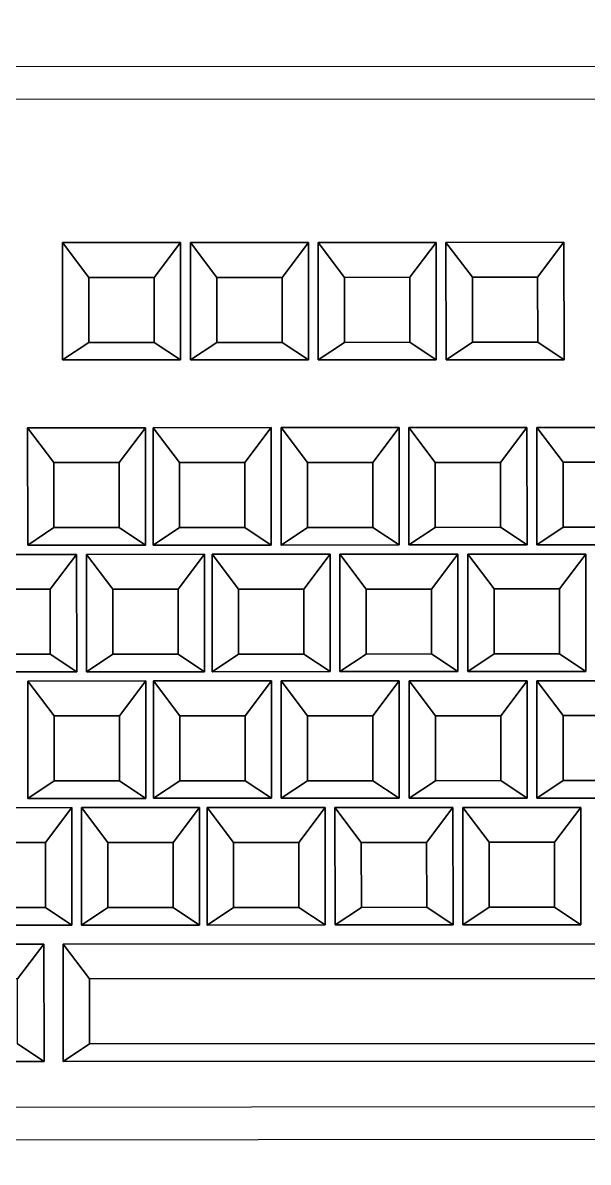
# Model space of a CAD drawing. Header units: millimetres. Extents: x 50914 to 68279, y -719533 to -710378.
# Drawn here: x 51827.2 to 51913.7, y -712719.9 to -712545.5 of the extents above; entities that cross this region are included whole.
import ezdxf

# ---------------------------------------------------------------- set-up
doc = ezdxf.new("R2010")
doc.units = ezdxf.units.MM
doc.header["$LTSCALE"] = 10
doc.layers.get('0').update_dxf_attribs({"linetype": 'CONTINUOUS'})
doc.layers.add('___0', color=250, linetype='CONTINUOUS')

msp = doc.modelspace()

# ---------------------------------------------------------------- hatches: boundary and pattern name
at = {"layer": '___0', "ltscale": 60}
h = msp.add_hatch(dxfattribs=at)
h.set_pattern_fill('ANSI31', color=256, scale=25, angle=135, style=0)
h.set_pattern_definition([(180, (-1176.07, -15426.53), (-7e-15, -79.375), [])])
h.paths.add_polyline_path([(55174.39, -714063.2), (55174.39, -713818.2), (54624.39, -713818.2), (54624.39, -712218.2), (54530.43, -712218.2), (54530.43, -712551.45, -1.868202), (54457.64, -712582.69, -0.069063), (54053.22, -712582.69, -1.868202), (53980.43, -712551.45), (53980.43, -712218.2), (53934.39, -712218.2), (53934.39, -713338.2), (54204.36, -713338.2), (54204.36, -713392.74), (54222.09, -713395.54), (54204.36, -713398.92), (54204.36, -713426.86), (54215.92, -713428.69), (54204.36, -713430.9), (54204.36, -713506.07), (54222.09, -713508.87), (54204.36, -713512.25), (54204.36, -713900.63), (54222.09, -713903.43), (54204.36, -713906.81), (54204.36, -714165.61), (54234.9, -714170.44), (54204.36, -714176.26), (54204.36, -714495.63), (54121.38, -714495.63), (54122.58, -714523.21), (54118.22, -714495.63), (54094.43, -714495.63), (54090.93, -714514), (54088.02, -714495.63), (52444.01, -714495.63), (52280.75, -714495.63), (52277.85, -714514), (52274.35, -714495.63), (52250.55, -714495.63), (52246.19, -714523.21), (52247.4, -714495.63), (52164.42, -714495.63), (52164.42, -714176.26), (52133.88, -714170.44), (52164.42, -714165.61), (52164.42, -713906.81), (52146.68, -713903.43), (52164.42, -713900.63), (52164.42, -713512.25), (52146.68, -713508.87), (52164.42, -713506.07), (52164.42, -713465.01), (52134.83, -713459.37, 0.226149), (52140.28, -713443.04), (52140.43, -713443.04), (52140.43, -712927.46, 0.389814), (52125.43, -712914.37), (52125.43, -713430.49, -0.414214), (52105.43, -713450.49), (51562.21, -713450.49, -0.414214), (51542.21, -713430.49), (51542.21, -712914.37, -0.000393), (51542.24, -712914.37, -0.994577), (51582.62, -712914.3), (51603.7, -712914.3, -0.255425), (51628.94, -712900.5), (52036.27, -712900.5, -0.255425), (52061.52, -712914.3), (52084.88, -712914.3, -0.994828), (52125.26, -712914.38, -0.45806), (52140.43, -712930.69), (52140.43, -713373.28), (52164.42, -713369.49), (52164.42, -713338.2), (52434.39, -713338.2), (52434.39, -712218.2), (52394.39, -712218.2), (52394.39, -712838.2), (51194.39, -712838.2), (51194.39, -714028.2), (51464.39, -714028.2), (51824.39, -714028.2), (51824.39, -715033.2), (52761.38, -715033.2), (52761.38, -714633.2), (53961.38, -714633.2), (53961.38, -715033.2), (55174.39, -715033.2), (55174.39, -714943.2)])
h.paths.add_polyline_path([(53509.56, -714588.71), (53512.25, -714526.94), (53522.16, -714578.9), (53527.42, -714545.57), (53532.28, -714571.04)], flags=16)
h.paths.add_polyline_path([(52999.33, -714558.27), (52998.43, -714578.93), (52997.14, -714572.15)], flags=16)

# ---------------------------------------------------------------- linework, layer by layer
at = {"color": 252}
for points in [[(52042.31, -712552.1), (51594.3, -712552.34), (51594.39, -712716.53), (52042.4, -712716.29)], [(52037.31, -712557.1), (51599.3, -712557.34), (51599.38, -712711.53), (52037.39, -712711.29)]]:
    msp.add_lwpolyline(points, close=True, dxfattribs=at)
at = {"layer": '___0'}
for points, invisible_edges in [([(51837.3, -712584.46, 15.22), (51833.26, -712579.12, 2.42), (51851.32, -712579.11, 2.42)], 12), ([(51851.33, -712597.08, 0.61), (51851.32, -712579.11, 2.42), (51833.26, -712579.12, 2.42)], 12), ([(51837.3, -712594.41, 14.22), (51833.27, -712597.09, 0.61), (51833.26, -712579.12, 2.42)], 12), ([(51837.3, -712594.41, 14.22), (51833.26, -712579.12, 2.42), (51837.3, -712584.46, 15.22)], 1), ([(51851.33, -712597.08, 0.61), (51833.26, -712579.12, 2.42), (51833.27, -712597.09, 0.61)], 1), ([(51837.3, -712584.46, 15.22), (51851.32, -712579.11, 2.42), (51847.29, -712584.46, 15.22)], 1), ([(51847.29, -712584.46, 15.22), (51851.32, -712579.11, 2.42), (51851.33, -712597.08, 0.61)], 12), ([(51856.86, -712584.45, 15.22), (51852.83, -712579.11, 2.42), (51870.89, -712579.1, 2.42)], 12), ([(51870.9, -712597.07, 0.61), (51870.89, -712579.1, 2.42), (51852.83, -712579.11, 2.42)], 12), ([(51856.87, -712594.4, 14.22), (51852.84, -712597.08, 0.61), (51852.83, -712579.11, 2.42)], 12), ([(51856.87, -712594.4, 14.22), (51852.83, -712579.11, 2.42), (51856.86, -712584.45, 15.22)], 1), ([(51870.9, -712597.07, 0.61), (51852.83, -712579.11, 2.42), (51852.84, -712597.08, 0.61)], 1), ([(51856.86, -712584.45, 15.22), (51870.89, -712579.1, 2.42), (51866.86, -712584.44, 15.22)], 1), ([(51866.86, -712584.44, 15.22), (51870.89, -712579.1, 2.42), (51870.9, -712597.07, 0.61)], 12), ([(51876.43, -712584.44, 15.22), (51872.4, -712579.1, 2.42), (51890.46, -712579.09, 2.42)], 12), ([(51890.47, -712597.06, 0.61), (51890.46, -712579.09, 2.42), (51872.4, -712579.1, 2.42)], 12), ([(51876.44, -712594.39, 14.22), (51872.41, -712597.07, 0.61), (51872.4, -712579.1, 2.42)], 12), ([(51876.44, -712594.39, 14.22), (51872.4, -712579.1, 2.42), (51876.43, -712584.44, 15.22)], 1), ([(51890.47, -712597.06, 0.61), (51872.4, -712579.1, 2.42), (51872.41, -712597.07, 0.61)], 1), ([(51876.43, -712584.44, 15.22), (51890.46, -712579.09, 2.42), (51886.43, -712584.43, 15.22)], 1), ([(51886.43, -712584.43, 15.22), (51890.46, -712579.09, 2.42), (51890.47, -712597.06, 0.61)], 12), ([(51896, -712584.43, 15.22), (51891.96, -712579.09, 2.42), (51910.02, -712579.08, 2.42)], 12), ([(51910.03, -712597.05, 0.61), (51910.02, -712579.08, 2.42), (51891.96, -712579.09, 2.42)], 12), ([(51896, -712594.38, 14.22), (51891.97, -712597.06, 0.61), (51891.96, -712579.09, 2.42)], 12), ([(51896, -712594.38, 14.22), (51891.96, -712579.09, 2.42), (51896, -712584.43, 15.22)], 1), ([(51910.03, -712597.05, 0.61), (51891.96, -712579.09, 2.42), (51891.97, -712597.06, 0.61)], 1), ([(51896, -712584.43, 15.22), (51910.02, -712579.08, 2.42), (51905.99, -712584.42, 15.22)], 1), ([(51905.99, -712584.42, 15.22), (51910.02, -712579.08, 2.42), (51910.03, -712597.05, 0.61)], 12), ([(51847.3, -712594.4, 14.22), (51837.3, -712594.41, 14.22), (51837.3, -712584.46, 15.22)], 12), ([(51847.3, -712594.4, 14.22), (51837.3, -712584.46, 15.22), (51847.29, -712584.46, 15.22)], 1), ([(51847.29, -712584.46, 15.22), (51851.33, -712597.08, 0.61), (51847.3, -712594.4, 14.22)], 1), ([(51866.87, -712594.39, 14.22), (51856.86, -712584.45, 15.22), (51866.86, -712584.44, 15.22)], 1), ([(51866.87, -712594.39, 14.22), (51856.87, -712594.4, 14.22), (51856.86, -712584.45, 15.22)], 12), ([(51866.86, -712584.44, 15.22), (51870.9, -712597.07, 0.61), (51866.87, -712594.39, 14.22)], 1), ([(51886.43, -712594.38, 14.22), (51876.43, -712584.44, 15.22), (51886.43, -712584.43, 15.22)], 1), ([(51886.43, -712594.38, 14.22), (51876.44, -712594.39, 14.22), (51876.43, -712584.44, 15.22)], 12), ([(51886.43, -712584.43, 15.22), (51890.47, -712597.06, 0.61), (51886.43, -712594.38, 14.22)], 1), ([(51906, -712594.37, 14.22), (51896, -712584.43, 15.22), (51905.99, -712584.42, 15.22)], 1), ([(51906, -712594.37, 14.22), (51896, -712594.38, 14.22), (51896, -712584.43, 15.22)], 12), ([(51905.99, -712584.42, 15.22), (51910.03, -712597.05, 0.61), (51906, -712594.37, 14.22)], 1), ([(51847.3, -712594.4, 14.22), (51851.33, -712597.08, 0.61), (51833.27, -712597.09, 0.61)], 12), ([(51847.3, -712594.4, 14.22), (51833.27, -712597.09, 0.61), (51837.3, -712594.41, 14.22)], 1), ([(51866.87, -712594.39, 14.22), (51870.9, -712597.07, 0.61), (51852.84, -712597.08, 0.61)], 12), ([(51866.87, -712594.39, 14.22), (51852.84, -712597.08, 0.61), (51856.87, -712594.4, 14.22)], 1), ([(51886.43, -712594.38, 14.22), (51890.47, -712597.06, 0.61), (51872.41, -712597.07, 0.61)], 12), ([(51886.43, -712594.38, 14.22), (51872.41, -712597.07, 0.61), (51876.44, -712594.39, 14.22)], 1), ([(51906, -712594.37, 14.22), (51910.03, -712597.05, 0.61), (51891.97, -712597.06, 0.61)], 12), ([(51906, -712594.37, 14.22), (51891.97, -712597.06, 0.61), (51896, -712594.38, 14.22)], 1), ([(51831.96, -712612.8, 12.37), (51827.92, -712607.46, -0.43), (51845.98, -712607.45, -0.43)], 12), ([(51845.99, -712625.42, -2.24), (51845.98, -712607.45, -0.43), (51827.92, -712607.46, -0.43)], 12), ([(51831.96, -712622.74, 11.37), (51827.93, -712625.43, -2.24), (51827.92, -712607.46, -0.43)], 12), ([(51831.96, -712622.74, 11.37), (51827.92, -712607.46, -0.43), (51831.96, -712612.8, 12.37)], 1), ([(51845.99, -712625.42, -2.24), (51827.92, -712607.46, -0.43), (51827.93, -712625.43, -2.24)], 1), ([(51831.96, -712612.8, 12.37), (51845.98, -712607.45, -0.43), (51841.95, -712612.79, 12.37)], 1), ([(51841.95, -712612.79, 12.37), (51845.98, -712607.45, -0.43), (51845.99, -712625.42, -2.24)], 12), ([(51851.19, -712612.78, 12.37), (51847.15, -712607.45, -0.43), (51865.21, -712607.44, -0.43)], 12), ([(51865.22, -712625.41, -2.24), (51865.21, -712607.44, -0.43), (51847.15, -712607.45, -0.43)], 12), ([(51851.19, -712622.73, 11.37), (51847.16, -712625.42, -2.24), (51847.15, -712607.45, -0.43)], 12), ([(51851.19, -712622.73, 11.37), (51847.15, -712607.45, -0.43), (51851.19, -712612.78, 12.37)], 1), ([(51865.22, -712625.41, -2.24), (51847.15, -712607.45, -0.43), (51847.16, -712625.42, -2.24)], 1), ([(51851.19, -712612.78, 12.37), (51865.21, -712607.44, -0.43), (51861.18, -712612.78, 12.37)], 1), ([(51861.18, -712612.78, 12.37), (51865.21, -712607.44, -0.43), (51865.22, -712625.41, -2.24)], 12), ([(51870.76, -712622.72, 11.37), (51866.73, -712625.41, -2.24), (51866.72, -712607.43, -0.43)], 12), ([(51870.76, -712622.72, 11.37), (51866.72, -712607.43, -0.43), (51870.75, -712612.77, 12.37)], 1), ([(51870.75, -712612.77, 12.37), (51866.72, -712607.43, -0.43), (51884.78, -712607.43, -0.43)], 12), ([(51884.79, -712625.4, -2.24), (51884.78, -712607.43, -0.43), (51866.72, -712607.43, -0.43)], 12), ([(51884.79, -712625.4, -2.24), (51866.72, -712607.43, -0.43), (51866.73, -712625.41, -2.24)], 1), ([(51870.75, -712612.77, 12.37), (51884.78, -712607.43, -0.43), (51880.75, -712612.77, 12.37)], 1), ([(51880.75, -712612.77, 12.37), (51884.78, -712607.43, -0.43), (51884.79, -712625.4, -2.24)], 12), ([(51890.32, -712612.76, 12.37), (51886.28, -712607.42, -0.43), (51904.35, -712607.41, -0.43)], 12), ([(51904.36, -712625.38, -2.24), (51904.35, -712607.41, -0.43), (51886.28, -712607.42, -0.43)], 12), ([(51890.32, -712622.71, 11.37), (51886.29, -712625.39, -2.24), (51886.28, -712607.42, -0.43)], 12), ([(51890.32, -712622.71, 11.37), (51886.28, -712607.42, -0.43), (51890.32, -712612.76, 12.37)], 1), ([(51904.36, -712625.38, -2.24), (51886.28, -712607.42, -0.43), (51886.29, -712625.39, -2.24)], 1), ([(51890.32, -712612.76, 12.37), (51904.35, -712607.41, -0.43), (51900.32, -712612.76, 12.37)], 1), ([(51900.32, -712612.76, 12.37), (51904.35, -712607.41, -0.43), (51904.36, -712625.38, -2.24)], 12), ([(51909.89, -712612.75, 12.37), (51905.85, -712607.41, -0.43), (51923.91, -712607.4, -0.43)], 12), ([(51923.92, -712625.37, -2.24), (51923.91, -712607.4, -0.43), (51905.85, -712607.41, -0.43)], 12), ([(51909.89, -712622.7, 11.37), (51905.86, -712625.38, -2.24), (51905.85, -712607.41, -0.43)], 12), ([(51909.89, -712622.7, 11.37), (51905.85, -712607.41, -0.43), (51909.89, -712612.75, 12.37)], 1), ([(51923.92, -712625.37, -2.24), (51905.85, -712607.41, -0.43), (51905.86, -712625.38, -2.24)], 1), ([(51909.89, -712612.75, 12.37), (51923.91, -712607.4, -0.43), (51919.88, -712612.75, 12.37)], 1), ([(51841.96, -712622.74, 11.37), (51831.96, -712612.8, 12.37), (51841.95, -712612.79, 12.37)], 1), ([(51841.96, -712622.74, 11.37), (51831.96, -712622.74, 11.37), (51831.96, -712612.8, 12.37)], 12), ([(51841.95, -712612.79, 12.37), (51845.99, -712625.42, -2.24), (51841.96, -712622.74, 11.37)], 1), ([(51861.19, -712622.73, 11.37), (51851.19, -712622.73, 11.37), (51851.19, -712612.78, 12.37)], 12), ([(51861.19, -712622.73, 11.37), (51851.19, -712612.78, 12.37), (51861.18, -712612.78, 12.37)], 1), ([(51861.18, -712612.78, 12.37), (51865.22, -712625.41, -2.24), (51861.19, -712622.73, 11.37)], 1), ([(51880.76, -712622.71, 11.37), (51870.76, -712622.72, 11.37), (51870.75, -712612.77, 12.37)], 12), ([(51880.76, -712622.71, 11.37), (51870.75, -712612.77, 12.37), (51880.75, -712612.77, 12.37)], 1), ([(51880.75, -712612.77, 12.37), (51884.79, -712625.4, -2.24), (51880.76, -712622.71, 11.37)], 1), ([(51900.32, -712622.7, 11.37), (51890.32, -712622.71, 11.37), (51890.32, -712612.76, 12.37)], 12), ([(51900.32, -712622.7, 11.37), (51890.32, -712612.76, 12.37), (51900.32, -712612.76, 12.37)], 1), ([(51900.32, -712612.76, 12.37), (51904.36, -712625.38, -2.24), (51900.32, -712622.7, 11.37)], 1), ([(51919.89, -712622.69, 11.37), (51909.89, -712622.7, 11.37), (51909.89, -712612.75, 12.37)], 12), ([(51919.89, -712622.69, 11.37), (51909.89, -712612.75, 12.37), (51919.88, -712612.75, 12.37)], 1), ([(51841.96, -712622.74, 11.37), (51845.99, -712625.42, -2.24), (51827.93, -712625.43, -2.24)], 12), ([(51841.96, -712622.74, 11.37), (51827.93, -712625.43, -2.24), (51831.96, -712622.74, 11.37)], 1), ([(51861.19, -712622.73, 11.37), (51865.22, -712625.41, -2.24), (51847.16, -712625.42, -2.24)], 12), ([(51861.19, -712622.73, 11.37), (51847.16, -712625.42, -2.24), (51851.19, -712622.73, 11.37)], 1), ([(51880.76, -712622.71, 11.37), (51884.79, -712625.4, -2.24), (51866.73, -712625.41, -2.24)], 12), ([(51880.76, -712622.71, 11.37), (51866.73, -712625.41, -2.24), (51870.76, -712622.72, 11.37)], 1), ([(51900.32, -712622.7, 11.37), (51904.36, -712625.38, -2.24), (51886.29, -712625.39, -2.24)], 12), ([(51900.32, -712622.7, 11.37), (51886.29, -712625.39, -2.24), (51890.32, -712622.71, 11.37)], 1), ([(51919.89, -712622.69, 11.37), (51923.92, -712625.37, -2.24), (51905.86, -712625.38, -2.24)], 12), ([(51919.89, -712622.69, 11.37), (51905.86, -712625.38, -2.24), (51909.89, -712622.7, 11.37)], 1), ([(51821.39, -712632.19, 10.42), (51817.36, -712626.85, -2.38), (51835.42, -712626.84, -2.38)], 12), ([(51835.43, -712644.81, -4.19), (51835.42, -712626.84, -2.38), (51817.36, -712626.85, -2.38)], 12), ([(51835.43, -712644.81, -4.19), (51817.36, -712626.85, -2.38), (51817.37, -712644.82, -4.19)], 1), ([(51821.39, -712632.19, 10.42), (51835.42, -712626.84, -2.38), (51831.39, -712632.18, 10.42)], 1), ([(51831.39, -712632.18, 10.42), (51835.42, -712626.84, -2.38), (51835.43, -712644.81, -4.19)], 12), ([(51840.96, -712632.17, 10.42), (51836.92, -712626.84, -2.38), (51854.98, -712626.83, -2.38)], 12), ([(51854.99, -712644.8, -4.19), (51854.98, -712626.83, -2.38), (51836.92, -712626.84, -2.38)], 12), ([(51840.96, -712642.12, 9.41), (51836.92, -712626.84, -2.38), (51840.96, -712632.17, 10.42)], 1), ([(51840.96, -712642.12, 9.41), (51836.93, -712644.81, -4.19), (51836.92, -712626.84, -2.38)], 12), ([(51854.99, -712644.8, -4.19), (51836.92, -712626.84, -2.38), (51836.93, -712644.81, -4.19)], 1), ([(51840.96, -712632.17, 10.42), (51854.98, -712626.83, -2.38), (51850.95, -712632.17, 10.42)], 1), ([(51850.95, -712632.17, 10.42), (51854.98, -712626.83, -2.38), (51854.99, -712644.8, -4.19)], 12), ([(51860.19, -712632.16, 10.42), (51856.15, -712626.83, -2.38), (51874.22, -712626.82, -2.38)], 12), ([(51874.23, -712644.79, -4.19), (51874.22, -712626.82, -2.38), (51856.15, -712626.83, -2.38)], 12), ([(51860.19, -712642.11, 9.41), (51856.15, -712626.83, -2.38), (51860.19, -712632.16, 10.42)], 1), ([(51860.19, -712642.11, 9.41), (51856.16, -712644.8, -4.19), (51856.15, -712626.83, -2.38)], 12), ([(51874.23, -712644.79, -4.19), (51856.15, -712626.83, -2.38), (51856.16, -712644.8, -4.19)], 1), ([(51860.19, -712632.16, 10.42), (51874.22, -712626.82, -2.38), (51870.19, -712632.16, 10.42)], 1), ([(51870.19, -712632.16, 10.42), (51874.22, -712626.82, -2.38), (51874.23, -712644.79, -4.19)], 12), ([(51879.76, -712632.15, 10.42), (51875.72, -712626.81, -2.38), (51893.78, -712626.8, -2.38)], 12), ([(51893.79, -712644.77, -4.19), (51893.78, -712626.8, -2.38), (51875.72, -712626.81, -2.38)], 12), ([(51879.76, -712642.1, 9.41), (51875.72, -712626.81, -2.38), (51879.76, -712632.15, 10.42)], 1), ([(51879.76, -712642.1, 9.41), (51875.73, -712644.78, -4.19), (51875.72, -712626.81, -2.38)], 12), ([(51893.79, -712644.77, -4.19), (51875.72, -712626.81, -2.38), (51875.73, -712644.78, -4.19)], 1), ([(51879.76, -712632.15, 10.42), (51893.78, -712626.8, -2.38), (51889.75, -712632.15, 10.42)], 1), ([(51889.75, -712632.15, 10.42), (51893.78, -712626.8, -2.38), (51893.79, -712644.77, -4.19)], 12), ([(51899.32, -712632.14, 10.42), (51895.29, -712626.8, -2.38), (51913.35, -712626.79, -2.38)], 12), ([(51913.36, -712644.76, -4.19), (51913.35, -712626.79, -2.38), (51895.29, -712626.8, -2.38)], 12), ([(51899.33, -712642.09, 9.41), (51895.29, -712626.8, -2.38), (51899.32, -712632.14, 10.42)], 1), ([(51899.33, -712642.09, 9.41), (51895.3, -712644.77, -4.19), (51895.29, -712626.8, -2.38)], 12), ([(51913.36, -712644.76, -4.19), (51895.29, -712626.8, -2.38), (51895.3, -712644.77, -4.19)], 1), ([(51899.32, -712632.14, 10.42), (51913.35, -712626.79, -2.38), (51909.32, -712632.14, 10.42)], 1), ([(51909.32, -712632.14, 10.42), (51913.35, -712626.79, -2.38), (51913.36, -712644.76, -4.19)], 12), ([(51831.39, -712642.13, 9.41), (51821.39, -712632.19, 10.42), (51831.39, -712632.18, 10.42)], 1), ([(51831.39, -712642.13, 9.41), (51821.4, -712642.13, 9.41), (51821.39, -712632.19, 10.42)], 12), ([(51831.39, -712632.18, 10.42), (51835.43, -712644.81, -4.19), (51831.39, -712642.13, 9.41)], 1), ([(51850.96, -712642.12, 9.41), (51840.96, -712642.12, 9.41), (51840.96, -712632.17, 10.42)], 12), ([(51850.96, -712642.12, 9.41), (51840.96, -712632.17, 10.42), (51850.95, -712632.17, 10.42)], 1), ([(51850.95, -712632.17, 10.42), (51854.99, -712644.8, -4.19), (51850.96, -712642.12, 9.41)], 1), ([(51870.19, -712642.11, 9.41), (51860.19, -712642.11, 9.41), (51860.19, -712632.16, 10.42)], 12), ([(51870.19, -712642.11, 9.41), (51860.19, -712632.16, 10.42), (51870.19, -712632.16, 10.42)], 1), ([(51870.19, -712632.16, 10.42), (51874.23, -712644.79, -4.19), (51870.19, -712642.11, 9.41)], 1), ([(51889.76, -712642.09, 9.41), (51879.76, -712642.1, 9.41), (51879.76, -712632.15, 10.42)], 12), ([(51889.76, -712642.09, 9.41), (51879.76, -712632.15, 10.42), (51889.75, -712632.15, 10.42)], 1), ([(51889.75, -712632.15, 10.42), (51893.79, -712644.77, -4.19), (51889.76, -712642.09, 9.41)], 1), ([(51909.32, -712642.08, 9.41), (51899.33, -712642.09, 9.41), (51899.32, -712632.14, 10.42)], 12), ([(51909.32, -712642.08, 9.41), (51899.32, -712632.14, 10.42), (51909.32, -712632.14, 10.42)], 1), ([(51909.32, -712632.14, 10.42), (51913.36, -712644.76, -4.19), (51909.32, -712642.08, 9.41)], 1), ([(51870.19, -712642.11, 9.41), (51874.23, -712644.79, -4.19), (51856.16, -712644.8, -4.19)], 12), ([(51870.19, -712642.11, 9.41), (51856.16, -712644.8, -4.19), (51860.19, -712642.11, 9.41)], 1), ([(51889.76, -712642.09, 9.41), (51893.79, -712644.77, -4.19), (51875.73, -712644.78, -4.19)], 12), ([(51889.76, -712642.09, 9.41), (51875.73, -712644.78, -4.19), (51879.76, -712642.1, 9.41)], 1), ([(51909.32, -712642.08, 9.41), (51913.36, -712644.76, -4.19), (51895.3, -712644.77, -4.19)], 12), ([(51909.32, -712642.08, 9.41), (51895.3, -712644.77, -4.19), (51899.33, -712642.09, 9.41)], 1), ([(51831.39, -712642.13, 9.41), (51835.43, -712644.81, -4.19), (51817.37, -712644.82, -4.19)], 12), ([(51831.39, -712642.13, 9.41), (51817.37, -712644.82, -4.19), (51821.4, -712642.13, 9.41)], 1), ([(51850.96, -712642.12, 9.41), (51854.99, -712644.8, -4.19), (51836.93, -712644.81, -4.19)], 12), ([(51850.96, -712642.12, 9.41), (51836.93, -712644.81, -4.19), (51840.96, -712642.12, 9.41)], 1), ([(51831.98, -712651.56, 8.46), (51827.94, -712646.23, -4.33), (51846, -712646.22, -4.33)], 12), ([(51846.01, -712664.19, -6.14), (51846, -712646.22, -4.33), (51827.94, -712646.23, -4.33)], 12), ([(51831.98, -712661.51, 7.46), (51827.94, -712646.23, -4.33), (51831.98, -712651.56, 8.46)], 1), ([(51831.98, -712661.51, 7.46), (51827.95, -712664.2, -6.14), (51827.94, -712646.23, -4.33)], 12), ([(51846.01, -712664.19, -6.14), (51827.94, -712646.23, -4.33), (51827.95, -712664.2, -6.14)], 1), ([(51831.98, -712651.56, 8.46), (51846, -712646.22, -4.33), (51841.97, -712651.56, 8.46)], 1), ([(51841.97, -712651.56, 8.46), (51846, -712646.22, -4.33), (51846.01, -712664.19, -6.14)], 12), ([(51851.21, -712651.55, 8.46), (51847.17, -712646.21, -4.33), (51865.23, -712646.2, -4.33)], 12), ([(51865.24, -712664.18, -6.14), (51865.23, -712646.2, -4.33), (51847.17, -712646.21, -4.33)], 12), ([(51851.21, -712661.5, 7.46), (51847.17, -712646.21, -4.33), (51851.21, -712651.55, 8.46)], 1), ([(51851.21, -712661.5, 7.46), (51847.18, -712664.18, -6.14), (51847.17, -712646.21, -4.33)], 12), ([(51865.24, -712664.18, -6.14), (51847.17, -712646.21, -4.33), (51847.18, -712664.18, -6.14)], 1), ([(51851.21, -712651.55, 8.46), (51865.23, -712646.2, -4.33), (51861.2, -712651.55, 8.46)], 1), ([(51861.2, -712651.55, 8.46), (51865.23, -712646.2, -4.33), (51865.24, -712664.18, -6.14)], 12), ([(51870.77, -712651.54, 8.46), (51866.74, -712646.2, -4.33), (51884.8, -712646.19, -4.33)], 12), ([(51884.81, -712664.16, -6.14), (51884.8, -712646.19, -4.33), (51866.74, -712646.2, -4.33)], 12), ([(51870.78, -712661.49, 7.46), (51866.74, -712646.2, -4.33), (51870.77, -712651.54, 8.46)], 1), ([(51870.78, -712661.49, 7.46), (51866.75, -712664.17, -6.14), (51866.74, -712646.2, -4.33)], 12), ([(51884.81, -712664.16, -6.14), (51866.74, -712646.2, -4.33), (51866.75, -712664.17, -6.14)], 1), ([(51870.77, -712651.54, 8.46), (51884.8, -712646.19, -4.33), (51880.77, -712651.54, 8.46)], 1), ([(51880.77, -712651.54, 8.46), (51884.8, -712646.19, -4.33), (51884.81, -712664.16, -6.14)], 12), ([(51890.34, -712651.53, 8.46), (51886.31, -712646.19, -4.33), (51904.37, -712646.18, -4.33)], 12), ([(51904.38, -712664.15, -6.14), (51904.37, -712646.18, -4.33), (51886.31, -712646.19, -4.33)], 12), ([(51890.35, -712661.48, 7.46), (51886.31, -712646.19, -4.33), (51890.34, -712651.53, 8.46)], 1), ([(51890.35, -712661.48, 7.46), (51886.32, -712664.16, -6.14), (51886.31, -712646.19, -4.33)], 12), ([(51904.38, -712664.15, -6.14), (51886.31, -712646.19, -4.33), (51886.32, -712664.16, -6.14)], 1), ([(51890.34, -712651.53, 8.46), (51904.37, -712646.18, -4.33), (51900.34, -712651.53, 8.46)], 1), ([(51900.34, -712651.53, 8.46), (51904.37, -712646.18, -4.33), (51904.38, -712664.15, -6.14)], 12), ([(51909.91, -712651.52, 8.46), (51905.87, -712646.18, -4.33), (51923.93, -712646.17, -4.33)], 12), ([(51923.94, -712664.14, -6.14), (51923.93, -712646.17, -4.33), (51905.87, -712646.18, -4.33)], 12), ([(51909.91, -712661.47, 7.46), (51905.87, -712646.18, -4.33), (51909.91, -712651.52, 8.46)], 1), ([(51909.91, -712661.47, 7.46), (51905.88, -712664.15, -6.14), (51905.87, -712646.18, -4.33)], 12), ([(51923.94, -712664.14, -6.14), (51905.87, -712646.18, -4.33), (51905.88, -712664.15, -6.14)], 1), ([(51909.91, -712651.52, 8.46), (51923.93, -712646.17, -4.33), (51919.9, -712651.52, 8.46)], 1), ([(51841.98, -712661.51, 7.46), (51831.98, -712661.51, 7.46), (51831.98, -712651.56, 8.46)], 12), ([(51841.98, -712661.51, 7.46), (51831.98, -712651.56, 8.46), (51841.97, -712651.56, 8.46)], 1), ([(51841.97, -712651.56, 8.46), (51846.01, -712664.19, -6.14), (51841.98, -712661.51, 7.46)], 1), ([(51861.21, -712661.49, 7.46), (51851.21, -712661.5, 7.46), (51851.21, -712651.55, 8.46)], 12), ([(51861.21, -712661.49, 7.46), (51851.21, -712651.55, 8.46), (51861.2, -712651.55, 8.46)], 1), ([(51861.2, -712651.55, 8.46), (51865.24, -712664.18, -6.14), (51861.21, -712661.49, 7.46)], 1), ([(51880.78, -712661.48, 7.46), (51870.78, -712661.49, 7.46), (51870.77, -712651.54, 8.46)], 12), ([(51880.78, -712661.48, 7.46), (51870.77, -712651.54, 8.46), (51880.77, -712651.54, 8.46)], 1), ([(51880.77, -712651.54, 8.46), (51884.81, -712664.16, -6.14), (51880.78, -712661.48, 7.46)], 1), ([(51900.34, -712661.47, 7.46), (51890.35, -712661.48, 7.46), (51890.34, -712651.53, 8.46)], 12), ([(51900.34, -712661.47, 7.46), (51890.34, -712651.53, 8.46), (51900.34, -712651.53, 8.46)], 1), ([(51900.34, -712651.53, 8.46), (51904.38, -712664.15, -6.14), (51900.34, -712661.47, 7.46)], 1), ([(51919.91, -712661.46, 7.46), (51909.91, -712661.47, 7.46), (51909.91, -712651.52, 8.46)], 12), ([(51919.91, -712661.46, 7.46), (51909.91, -712651.52, 8.46), (51919.9, -712651.52, 8.46)], 1), ([(51841.98, -712661.51, 7.46), (51846.01, -712664.19, -6.14), (51827.95, -712664.2, -6.14)], 12), ([(51841.98, -712661.51, 7.46), (51827.95, -712664.2, -6.14), (51831.98, -712661.51, 7.46)], 1), ([(51861.21, -712661.49, 7.46), (51865.24, -712664.18, -6.14), (51847.18, -712664.18, -6.14)], 12), ([(51861.21, -712661.49, 7.46), (51847.18, -712664.18, -6.14), (51851.21, -712661.5, 7.46)], 1), ([(51880.78, -712661.48, 7.46), (51884.81, -712664.16, -6.14), (51866.75, -712664.17, -6.14)], 12), ([(51880.78, -712661.48, 7.46), (51866.75, -712664.17, -6.14), (51870.78, -712661.49, 7.46)], 1), ([(51900.34, -712661.47, 7.46), (51904.38, -712664.15, -6.14), (51886.32, -712664.16, -6.14)], 12), ([(51900.34, -712661.47, 7.46), (51886.32, -712664.16, -6.14), (51890.35, -712661.48, 7.46)], 1), ([(51919.91, -712661.46, 7.46), (51923.94, -712664.14, -6.14), (51905.88, -712664.15, -6.14)], 12), ([(51919.91, -712661.46, 7.46), (51905.88, -712664.15, -6.14), (51909.91, -712661.47, 7.46)], 1), ([(51834.68, -712683.58, -8.1), (51834.67, -712665.61, -6.29), (51816.6, -712665.62, -6.29)], 12), ([(51820.64, -712670.95, 6.51), (51816.6, -712665.62, -6.29), (51834.67, -712665.61, -6.29)], 12), ([(51834.68, -712683.58, -8.1), (51816.6, -712665.62, -6.29), (51816.61, -712683.59, -8.1)], 1), ([(51820.64, -712670.95, 6.51), (51834.67, -712665.61, -6.29), (51830.64, -712670.95, 6.51)], 1), ([(51830.64, -712670.95, 6.51), (51834.67, -712665.61, -6.29), (51834.68, -712683.58, -8.1)], 12), ([(51854.24, -712683.57, -8.1), (51854.23, -712665.6, -6.29), (51836.17, -712665.61, -6.29)], 12), ([(51840.21, -712670.94, 6.51), (51836.17, -712665.61, -6.29), (51854.23, -712665.6, -6.29)], 12), ([(51854.24, -712683.57, -8.1), (51836.17, -712665.61, -6.29), (51836.18, -712683.58, -8.1)], 1), ([(51840.21, -712680.89, 5.51), (51836.17, -712665.61, -6.29), (51840.21, -712670.94, 6.51)], 1), ([(51840.21, -712680.89, 5.51), (51836.18, -712683.58, -8.1), (51836.17, -712665.61, -6.29)], 12), ([(51840.21, -712670.94, 6.51), (51854.23, -712665.6, -6.29), (51850.2, -712670.94, 6.51)], 1), ([(51850.2, -712670.94, 6.51), (51854.23, -712665.6, -6.29), (51854.24, -712683.57, -8.1)], 12), ([(51873.47, -712683.56, -8.1), (51873.46, -712665.59, -6.29), (51855.4, -712665.59, -6.29)], 12), ([(51873.47, -712683.56, -8.1), (51855.4, -712665.59, -6.29), (51855.41, -712683.57, -8.1)], 1), ([(51859.44, -712680.88, 5.51), (51855.4, -712665.59, -6.29), (51859.44, -712670.93, 6.51)], 1), ([(51859.44, -712670.93, 6.51), (51855.4, -712665.59, -6.29), (51873.46, -712665.59, -6.29)], 12), ([(51859.44, -712680.88, 5.51), (51855.41, -712683.57, -8.1), (51855.4, -712665.59, -6.29)], 12), ([(51859.44, -712670.93, 6.51), (51873.46, -712665.59, -6.29), (51869.43, -712670.93, 6.51)], 1), ([(51869.43, -712670.93, 6.51), (51873.46, -712665.59, -6.29), (51873.47, -712683.56, -8.1)], 12), ([(51893.04, -712683.54, -8.1), (51893.03, -712665.57, -6.29), (51874.97, -712665.58, -6.29)], 12), ([(51879, -712670.92, 6.51), (51874.97, -712665.58, -6.29), (51893.03, -712665.57, -6.29)], 12), ([(51893.04, -712683.54, -8.1), (51874.97, -712665.58, -6.29), (51874.98, -712683.55, -8.1)], 1), ([(51879.01, -712680.87, 5.51), (51874.97, -712665.58, -6.29), (51879, -712670.92, 6.51)], 1), ([(51879.01, -712680.87, 5.51), (51874.98, -712683.55, -8.1), (51874.97, -712665.58, -6.29)], 12), ([(51879, -712670.92, 6.51), (51893.03, -712665.57, -6.29), (51889, -712670.92, 6.51)], 1), ([(51889, -712670.92, 6.51), (51893.03, -712665.57, -6.29), (51893.04, -712683.54, -8.1)], 12), ([(51912.61, -712683.53, -8.1), (51912.6, -712665.56, -6.29), (51894.53, -712665.57, -6.29)], 12), ([(51898.57, -712670.91, 6.51), (51894.53, -712665.57, -6.29), (51912.6, -712665.56, -6.29)], 12), ([(51912.61, -712683.53, -8.1), (51894.53, -712665.57, -6.29), (51894.54, -712683.54, -8.1)], 1), ([(51898.58, -712680.86, 5.51), (51894.53, -712665.57, -6.29), (51898.57, -712670.91, 6.51)], 1), ([(51898.58, -712680.86, 5.51), (51894.54, -712683.54, -8.1), (51894.53, -712665.57, -6.29)], 12), ([(51898.57, -712670.91, 6.51), (51912.6, -712665.56, -6.29), (51908.57, -712670.91, 6.51)], 1), ([(51908.57, -712670.91, 6.51), (51912.6, -712665.56, -6.29), (51912.61, -712683.53, -8.1)], 12), ([(51830.64, -712680.9, 5.51), (51820.64, -712680.9, 5.51), (51820.64, -712670.95, 6.51)], 12), ([(51830.64, -712680.9, 5.51), (51820.64, -712670.95, 6.51), (51830.64, -712670.95, 6.51)], 1), ([(51830.64, -712670.95, 6.51), (51834.68, -712683.58, -8.1), (51830.64, -712680.9, 5.51)], 1), ([(51850.21, -712680.89, 5.51), (51840.21, -712680.89, 5.51), (51840.21, -712670.94, 6.51)], 12), ([(51850.21, -712680.89, 5.51), (51840.21, -712670.94, 6.51), (51850.2, -712670.94, 6.51)], 1), ([(51850.2, -712670.94, 6.51), (51854.24, -712683.57, -8.1), (51850.21, -712680.89, 5.51)], 1), ([(51869.44, -712680.87, 5.51), (51859.44, -712680.88, 5.51), (51859.44, -712670.93, 6.51)], 12), ([(51869.44, -712680.87, 5.51), (51859.44, -712670.93, 6.51), (51869.43, -712670.93, 6.51)], 1), ([(51869.43, -712670.93, 6.51), (51873.47, -712683.56, -8.1), (51869.44, -712680.87, 5.51)], 1), ([(51889.01, -712680.86, 5.51), (51879.01, -712680.87, 5.51), (51879, -712670.92, 6.51)], 12), ([(51889.01, -712680.86, 5.51), (51879, -712670.92, 6.51), (51889, -712670.92, 6.51)], 1), ([(51889, -712670.92, 6.51), (51893.04, -712683.54, -8.1), (51889.01, -712680.86, 5.51)], 1), ([(51908.57, -712680.85, 5.51), (51898.58, -712680.86, 5.51), (51898.57, -712670.91, 6.51)], 12), ([(51908.57, -712680.85, 5.51), (51898.57, -712670.91, 6.51), (51908.57, -712670.91, 6.51)], 1), ([(51908.57, -712670.91, 6.51), (51912.61, -712683.53, -8.1), (51908.57, -712680.85, 5.51)], 1), ([(51830.64, -712680.9, 5.51), (51834.68, -712683.58, -8.1), (51816.61, -712683.59, -8.1)], 12), ([(51830.64, -712680.9, 5.51), (51816.61, -712683.59, -8.1), (51820.64, -712680.9, 5.51)], 1), ([(51850.21, -712680.89, 5.51), (51854.24, -712683.57, -8.1), (51836.18, -712683.58, -8.1)], 12), ([(51850.21, -712680.89, 5.51), (51836.18, -712683.58, -8.1), (51840.21, -712680.89, 5.51)], 1), ([(51869.44, -712680.87, 5.51), (51873.47, -712683.56, -8.1), (51855.41, -712683.57, -8.1)], 12), ([(51869.44, -712680.87, 5.51), (51855.41, -712683.57, -8.1), (51859.44, -712680.88, 5.51)], 1), ([(51889.01, -712680.86, 5.51), (51893.04, -712683.54, -8.1), (51874.98, -712683.55, -8.1)], 12), ([(51889.01, -712680.86, 5.51), (51874.98, -712683.55, -8.1), (51879.01, -712680.87, 5.51)], 1), ([(51908.57, -712680.85, 5.51), (51912.61, -712683.53, -8.1), (51894.54, -712683.54, -8.1)], 12), ([(51908.57, -712680.85, 5.51), (51894.54, -712683.54, -8.1), (51898.58, -712680.86, 5.51)], 1), ([(51830.43, -712704.45, -10.2), (51830.42, -712686.48, -8.39), (51798.99, -712686.5, -8.39)], 12), ([(51803.03, -712691.84, 4.41), (51798.99, -712686.5, -8.39), (51830.42, -712686.48, -8.39)], 12), ([(51830.43, -712704.45, -10.2), (51798.99, -712686.5, -8.39), (51799, -712704.47, -10.2)], 1), ([(51803.03, -712691.84, 4.41), (51830.42, -712686.48, -8.39), (51826.39, -712691.83, 4.41)], 1), ([(51826.39, -712691.83, 4.41), (51830.42, -712686.48, -8.39), (51830.43, -712704.45, -10.2)], 12), ([(51933.51, -712704.4, -10.2), (51933.5, -712686.43, -8.39), (51833.35, -712686.48, -8.39)], 12), ([(51837.39, -712691.82, 4.41), (51833.35, -712686.48, -8.39), (51933.5, -712686.43, -8.39)], 12), ([(51933.51, -712704.4, -10.2), (51833.35, -712686.48, -8.39), (51833.36, -712704.45, -10.2)], 1), ([(51837.39, -712701.77, 3.41), (51833.36, -712704.45, -10.2), (51833.35, -712686.48, -8.39)], 12), ([(51837.39, -712701.77, 3.41), (51833.35, -712686.48, -8.39), (51837.39, -712691.82, 4.41)], 1), ([(51837.39, -712691.82, 4.41), (51933.5, -712686.43, -8.39), (51929.47, -712691.77, 4.41)], 1), ([(51826.39, -712691.83, 4.41), (51830.43, -712704.45, -10.2), (51826.39, -712701.77, 3.41)], 1), ([(51929.48, -712701.72, 3.41), (51837.39, -712691.82, 4.41), (51929.47, -712691.77, 4.41)], 1), ([(51929.48, -712701.72, 3.41), (51837.39, -712701.77, 3.41), (51837.39, -712691.82, 4.41)], 12), ([(51826.39, -712701.77, 3.41), (51830.43, -712704.45, -10.2), (51799, -712704.47, -10.2)], 12), ([(51929.48, -712701.72, 3.41), (51933.51, -712704.4, -10.2), (51833.36, -712704.45, -10.2)], 12), ([(51929.48, -712701.72, 3.41), (51833.36, -712704.45, -10.2), (51837.39, -712701.77, 3.41)], 1)]:
    msp.add_3dface(points, dxfattribs=dict(at, invisible_edges=invisible_edges))

doc.saveas('drawing.dxf')
